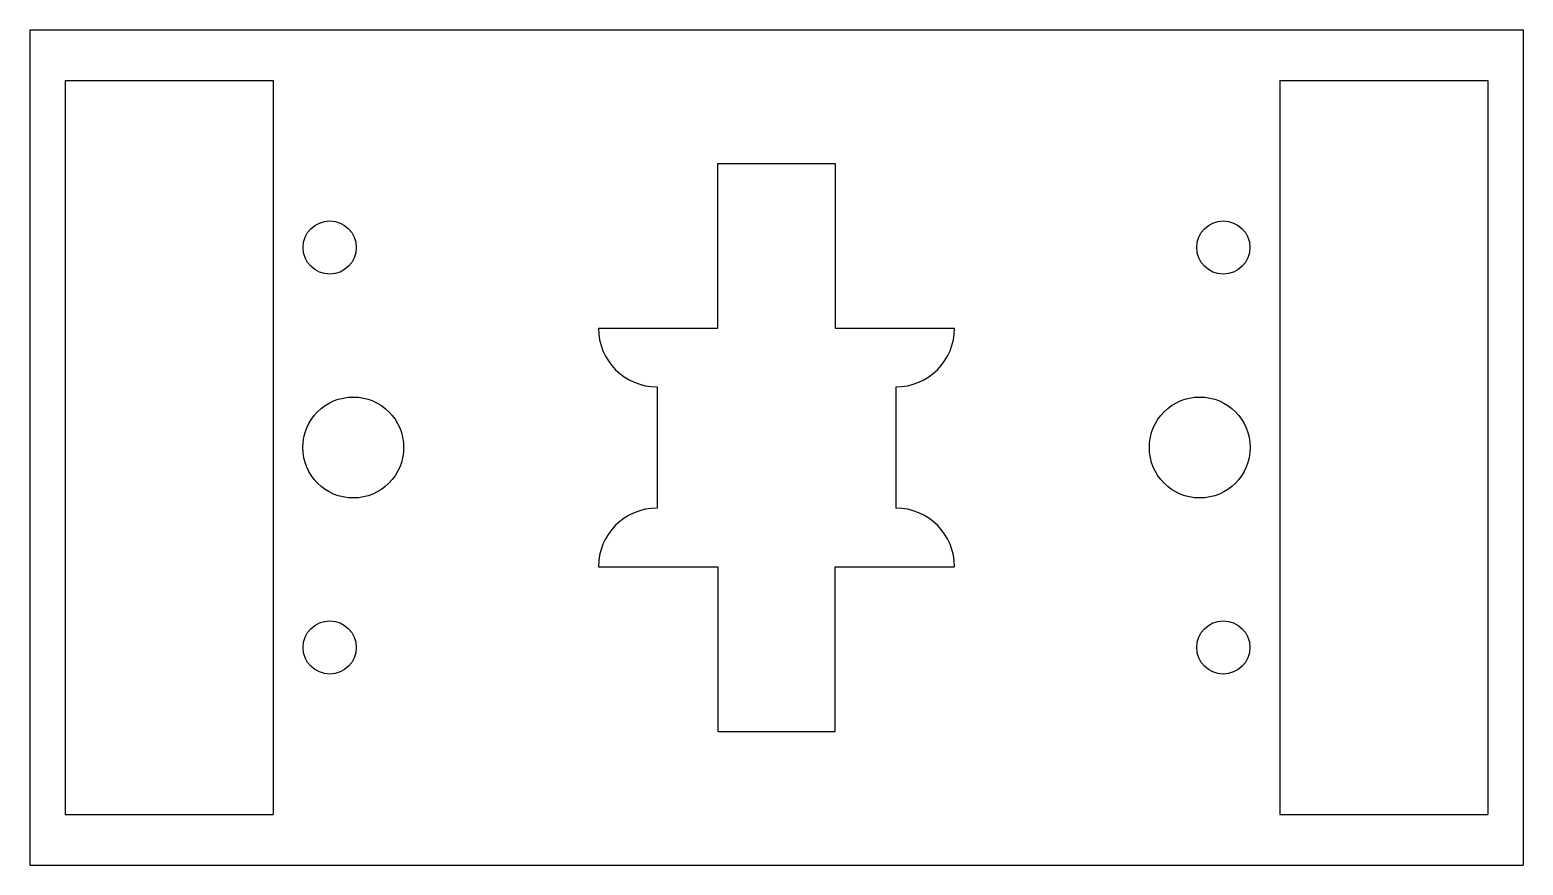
# Model space of a CAD drawing. Header units: millimetres. Extents: x -31.8 to 31.8, y -17.8 to 17.8.
import ezdxf

# ---------------------------------------------------------------- set-up
doc = ezdxf.new("R2010")
doc.units = ezdxf.units.MM

msp = doc.modelspace()

# ---------------------------------------------------------------- linework, layer by layer
at = {"color": 7, "linetype": 'Continuous', "lineweight": 25}
for p, q in [((-31.75, 17.75), (31.75, 17.75)), ((-31.75, 17.75), (-31.75, -17.75)), ((31.75, 17.75), (31.75, -17.75)), ((-30.25, 15.6), (-30.25, -15.6)), ((-30.25, 15.6), (-21.4, 15.6)), ((-21.4, 15.6), (-21.4, -15.6)), ((21.4, 15.6), (21.4, -15.6)), ((21.4, 15.6), (30.25, 15.6)), ((30.25, 15.6), (30.25, -15.6)), ((-2.5, 12.075), (2.5, 12.075)), ((-2.5, 5.075), (-2.5, 12.075)), ((2.5, 12.075), (2.5, 5.075)), ((-7.575, 5.075), (-2.5, 5.075)), ((2.5, 5.075), (7.575, 5.075)), ((-5.075, 2.575), (-5.075, -2.575)), ((5.075, 2.575), (5.075, -2.575)), ((-7.575, -5.075), (-2.5, -5.075)), ((-2.5, -5.075), (-2.5, -12.075)), ((2.5, -12.075), (2.5, -5.075)), ((2.5, -5.075), (7.575, -5.075)), ((-2.5, -12.075), (2.5, -12.075)), ((-30.25, -15.6), (-21.4, -15.6)), ((21.4, -15.6), (30.25, -15.6)), ((-31.75, -17.75), (31.75, -17.75))]:
    msp.add_line(p, q, dxfattribs=at)
for centre, radius in [((-19, 8.5), 1.13), ((19, 8.5), 1.13), ((-18, 0), 2.145), ((18, 0), 2.145), ((-19, -8.5), 1.13), ((19, -8.5), 1.13)]:
    msp.add_circle(centre, radius, dxfattribs=at)
for centre, start, end in [((-5.075, 5.075), 180, 270), ((5.075, 5.075), 270, 0), ((-5.075, -5.075), 90, 180), ((5.075, -5.075), 0, 90)]:
    msp.add_arc(centre, 2.5, start, end, dxfattribs=at)

doc.saveas('drawing.dxf')
